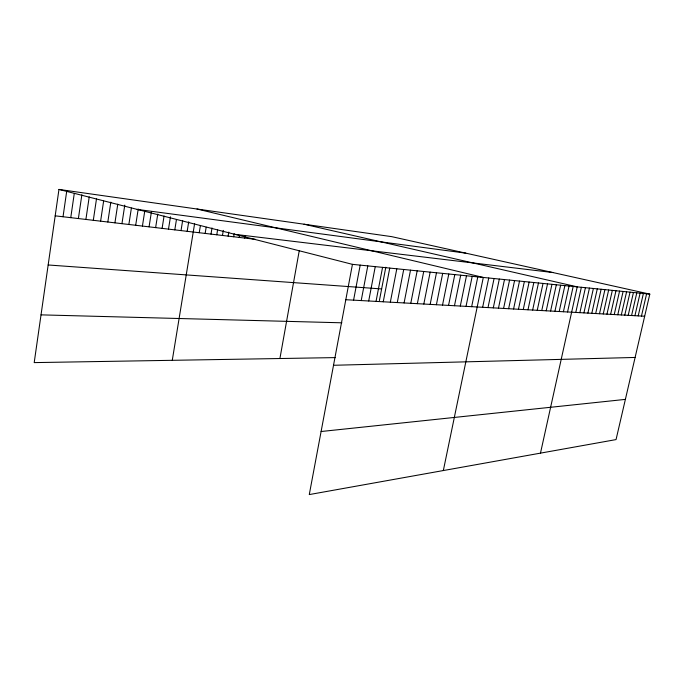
<?xml version="1.0" encoding="UTF-8"?>
<svg xmlns="http://www.w3.org/2000/svg" width="684" height="684" viewBox="0 0 684 684"><rect width="100%" height="100%" fill="white"/><g stroke="black" fill="none" stroke-linecap="round" stroke-linejoin="round"><path stroke-width="1.03" d="M649.8 294.129L352.44 264.349L309.279 494.575L616.053 439.59L649.8 294.129L391.693 236.647L58.961 189.425L34.2 362.606L335.34 357.604M63.031 216.751L66.81 190.537M70.76 217.657L74.24 193.717M78.386 218.555L81.866 194.786M85.902 219.436L89.228 196.864M93.306 220.308L96.487 198.907M100.616 221.163L103.617 201.139M107.824 222.009L110.825 202.131M114.929 222.839L117.776 204.14M121.949 223.659L124.787 205.089M128.866 224.472L131.388 208.081M135.688 225.275L138.211 208.996M142.426 226.062L144.726 211.296M149.069 226.849L151.369 212.177M155.627 227.618L157.765 214.083M162.099 228.371L164.075 215.973M168.486 229.123L170.461 216.802M174.796 229.867L176.438 219.658M181.021 230.593L182.662 220.462M187.168 231.312L188.707 221.838M172.274 360.314L194.607 223.659M199.232 232.731L200.429 225.455M205.149 233.424L206.175 227.225M210.997 234.108L212.023 227.952M216.768 234.783L217.623 229.687M222.471 235.458L223.326 230.388M228.105 236.117L228.789 232.09M233.672 236.767L234.202 233.62M239.169 237.416L239.528 235.33M244.607 238.049L244.957 235.98M279.91 358.527L299.207 250.96M353.585 300.156L360.194 265.127M361.212 300.575L367.795 265.888M368.702 300.986L375.251 266.632M376.038 301.396L382.57 267.367M379.398 300.567L385.81 267.23M383.245 301.789L389.752 268.085M390.325 302.183L396.805 268.795M397.267 302.567L403.722 269.487M404.082 302.944L410.511 270.163M410.776 303.311L417.18 270.83M417.351 303.679L423.729 271.488M423.815 304.038L430.168 272.129M430.159 304.389L436.486 272.762M436.401 304.731L442.693 273.386M442.522 305.073L448.798 274.002M448.55 305.406L454.792 274.6M454.475 305.731L460.691 275.19M460.298 306.056L466.488 275.772M466.026 306.372L472.191 276.345M471.652 306.68L477.791 276.9M443.335 470.549L483.306 277.456L197.001 209.013M482.647 307.287L488.735 278.003M488.008 307.586L494.07 278.533M493.284 307.877L499.32 279.063M498.474 308.159L504.484 279.576M503.586 308.441L509.571 280.089M508.622 308.723L514.573 280.585M513.573 308.997L519.507 281.081M518.455 309.262L524.354 281.569M523.251 309.536L529.134 282.047M527.988 309.792L533.836 282.518M532.648 310.049L538.47 282.979M537.239 310.305L543.036 283.441M541.754 310.553L547.533 283.886M546.217 310.801L551.962 284.33M550.603 311.04L556.331 284.766M554.929 311.28L560.632 285.202M559.196 311.519L564.873 285.621M563.402 311.75L569.054 286.04M567.549 311.981L573.175 286.459M540.48 453.141L577.236 286.861L304.004 224.207M575.783 312.434L581.366 287.28M579.878 312.665L585.427 287.682M583.914 312.887L589.437 288.084M587.889 313.101L593.387 288.477M591.805 313.323L597.286 288.87M595.678 313.537L601.125 289.255M599.492 313.742L604.921 289.64M603.245 313.956L608.657 290.007M606.956 314.161L612.342 290.375M610.615 314.358L615.976 290.743M614.232 314.563L619.567 291.102M617.789 314.76L623.107 291.461M621.311 314.948L626.595 291.803M624.774 315.144L630.041 292.154M628.203 315.333L633.444 292.495M631.58 315.521L636.795 292.829M634.914 315.7L640.113 293.162M638.206 315.888L643.387 293.487M641.464 316.068L646.611 293.812M321.095 431.518L625.381 399.388M333.518 365.282L635.111 357.45M41.023 314.862L341.863 322.805M345.805 299.72L644.67 316.239M48.162 264.973L381.629 288.947M55.19 215.836L255.277 239.306M234.92 234.347L552.766 272.523M137.159 209.389L465.795 253.148M58.961 189.425L352.44 264.349"/></g></svg>
